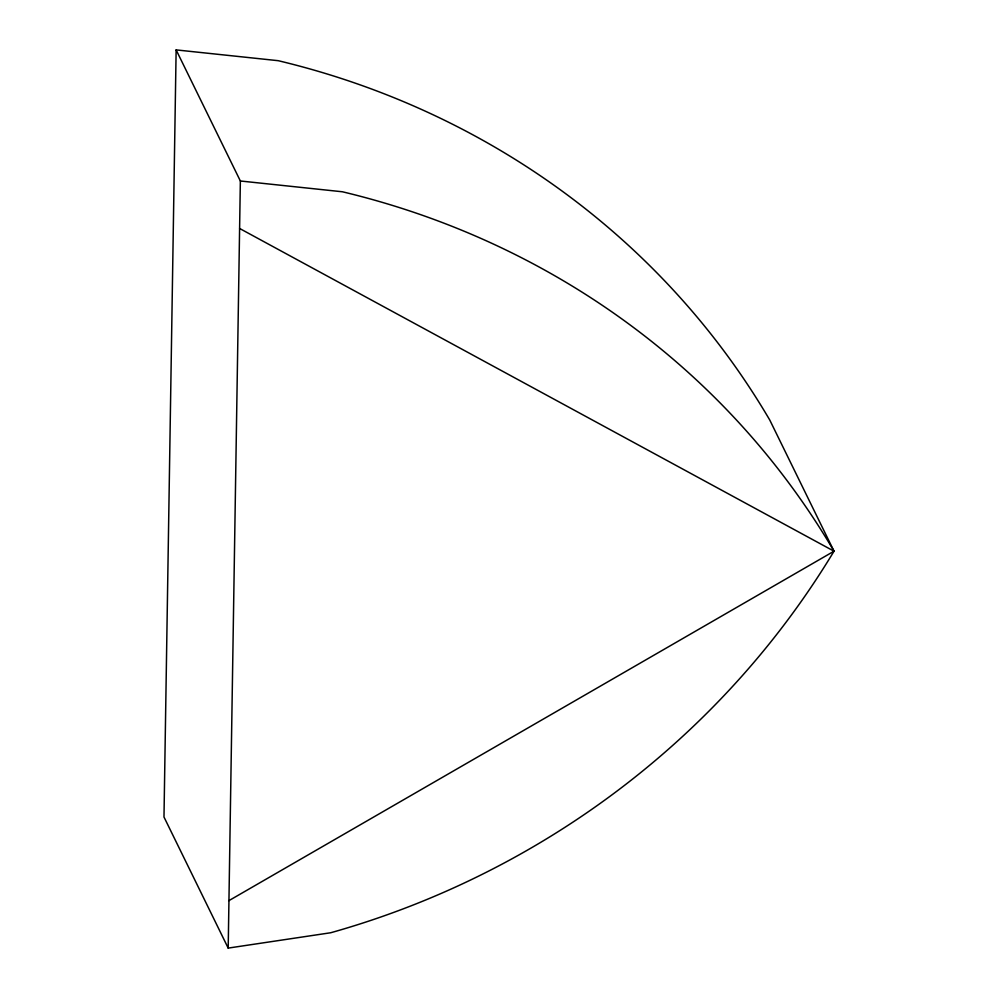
<?xml version="1.0" encoding="UTF-8"?>
<svg xmlns="http://www.w3.org/2000/svg" width="998" height="998" viewBox="0 0 998 998"><rect width="100%" height="100%" fill="white"/><g stroke="black" fill="none" stroke-linecap="round" stroke-linejoin="round"><path stroke-width="1.5" d="M176.135 49.9L163.984 817.013L228.193 948.1L330.687 932.756A826.793 787.647 -26.1 0 0 834.016 551.195L769.807 420.108A826.793 787.647 -26.1 0 0 278.217 60.691L176.135 49.9L240.356 180.987L228.193 948.1M228.954 900.62L834.016 551.195A826.793 787.647 -26.1 0 0 342.426 191.778L240.356 180.987M239.607 228.467L834.016 551.195"/></g></svg>
